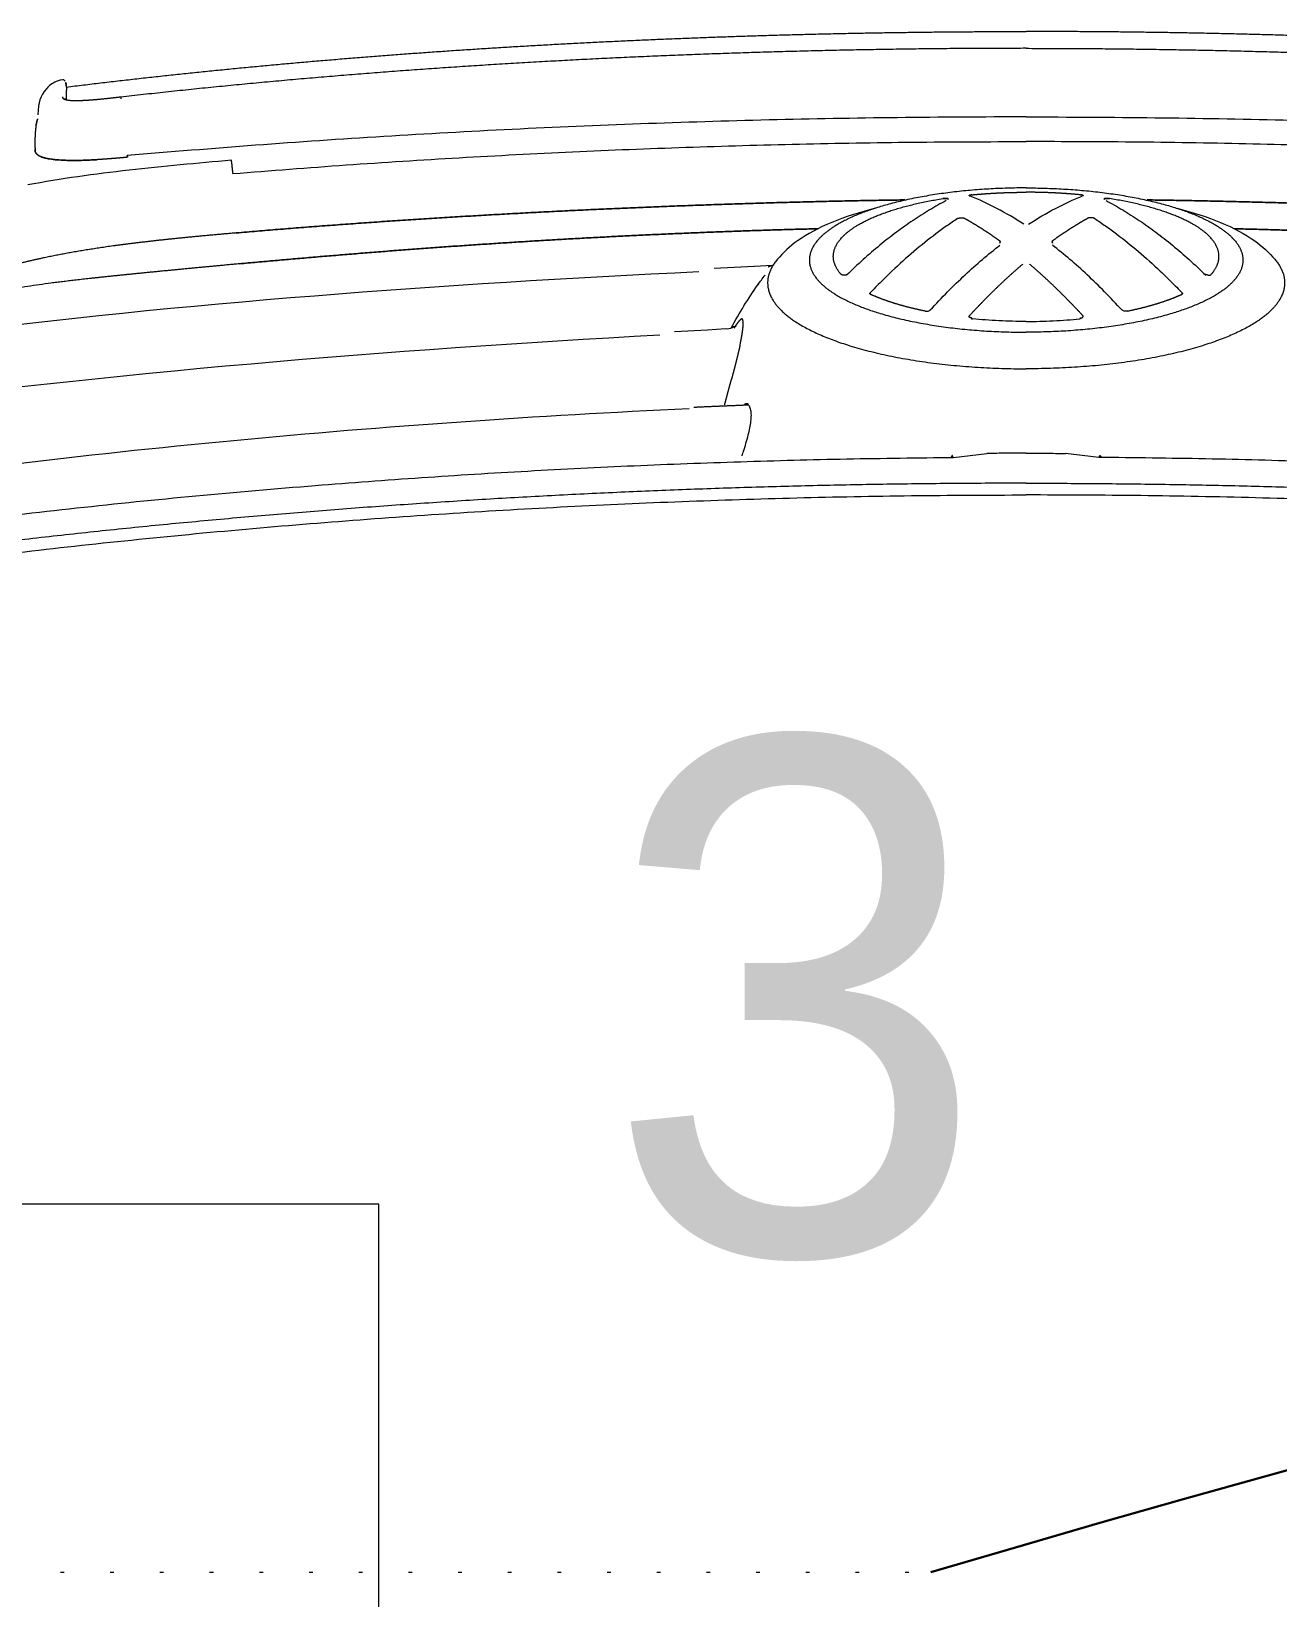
# Model space of a CAD drawing. Extents: x -2012 to 34975, y -1043 to 8321.
# Drawn here: x 17891.39 to 17925.26, y 2921.81 to 2964.36 of the extents above; entities that cross this region are included whole.
import ezdxf

# ---------------------------------------------------------------- set-up
doc = ezdxf.new("R2010")
doc.units = 0
doc.header["$LTSCALE"] = 25
doc.header["$PDMODE"] = 1
doc.linetypes.add('DOT2', pattern=[0.125, 0, -0.125])
doc.layers.get('0').update_dxf_attribs({"color": 9, "lineweight": 9})
for name, color, linetype, lineweight in [('04', 9, 'Continuous', 9), ('31', 9, 'Continuous', 9), ('E-KABLO', 7, 'Continuous', 30)]:
    doc.layers.add(name, color=color, linetype=linetype, lineweight=lineweight)
doc.styles.add('TX-TEXT', font='')
doc.styles.get('TX-TEXT').set_extended_font_data('TrSah Futura Lt BT')

# ---------------------------------------------------------------- blocks, each defined once
blk = doc.blocks.new('p-araba-polo')
at = {"extrusion": (0, 0, -1)}
for p, q in [((0.01422, 0.26091), (0.01391, 0.26097)), ((0.01508, 0.26079), (0.01402, 0.26094)), ((0.01503, 0.26079), (0.01425, 0.2609)), ((0.01831, 0.26121), (0.0184, 0.2612)), ((0.08109, 0.08663), (0.08157, 0.09555)), ((0.06387, 0.07388), (0.06438, 0.08476)), ((0.0636, 0.06899), (0.06387, 0.07386)), ((0.06854, 0.07272), (0.06886, 0.07295)), ((0.1157, 0.01978), (0.11462, 0.01066))]:
    blk.add_line(p, q, dxfattribs=at)
blk.add_line((0.1157, -0.01977), (0.11462, -0.01066))
at = {"flags": 128}
blk.add_lwpolyline([(0.08077, 0.08163), (0.08096, 0.08412), (0.08109, 0.08662)], dxfattribs=at)
for points, degree, knots in [([(0.15535, 0.37241), (0.15371, 0.36215), (0.15042, 0.34164), (0.14607, 0.31078), (0.14215, 0.27986), (0.13867, 0.24889), (0.13562, 0.21788), (0.133, 0.18682), (0.13079, 0.15573), (0.12899, 0.12462), (0.1276, 0.09348), (0.12662, 0.06233), (0.126, 0.03117), (0.12593, 0.01039), (0.12589, 0)], 3, [0, 0, 0, 0, 0.083333, 0.166666, 0.25, 0.333333, 0.416666, 0.5, 0.583333, 0.666666, 0.75, 0.833333, 0.916667, 1, 1, 1, 1]), ([(0.14194, 0.35489), (0.14038, 0.34415), (0.13726, 0.32267), (0.1331, 0.29037), (0.12936, 0.25802), (0.12604, 0.22562), (0.12422, 0.20399), (0.12331, 0.19317)], 3, [0, 0, 0, 0, 0.2, 0.4, 0.6, 0.8, 1, 1, 1, 1]), ([(0.06837, 0.265), (0.06866, 0.26712), (0.06923, 0.27135), (0.07026, 0.27751), (0.07147, 0.28345), (0.07291, 0.28912), (0.07443, 0.29383), (0.07594, 0.29774), (0.07691, 0.29983), (0.07741, 0.30088)], 3, [0, 0, 0, 0, 0.158147, 0.316114, 0.473938, 0.631662, 0.789307, 0.893445, 1, 1, 1, 1]), ([(0.01309, 0.2618), (0.0133, 0.26283), (0.01419, 0.26501), (0.01736, 0.26792), (0.01902, 0.26832), (0.02261, 0.26858)], 3, [0, 0, 0, 0, 0.07302, 0.262364, 1, 1, 1, 1]), ([(0.0239, 0.26865), (0.02396, 0.26867), (0.02449, 0.26882), (0.02513, 0.26895), (0.0257, 0.26906)], 3, [0, 0, 0, 0, 0.111026, 1, 1, 1, 1]), ([(0.02465, 0.26849), (0.02465, 0.26849), (0.02465, 0.26849), (0.02465, 0.26849), (0.02465, 0.26849), (0.02465, 0.26849), (0.02465, 0.26849)], 3, [0, 0, 0, 0, 1, 1, 1, 1, 1, 1, 1]), ([(0.03194, 0.26932), (0.03225, 0.26933), (0.03288, 0.26935), (0.03347, 0.26862), (0.03376, 0.26826)], 3, [0, 0, 0, 0, 0.496902, 1, 1, 1, 1]), ([(0.03376, 0.26826), (0.03391, 0.26794), (0.03421, 0.26731), (0.03457, 0.2658), (0.03484, 0.26392), (0.03493, 0.2624), (0.03497, 0.26164)], 3, [0, 0, 0, 0, 0.249651, 0.50002, 0.750356, 1, 1, 1, 1]), ([(0.03499, 0.21596), (0.03539, 0.22059), (0.03619, 0.22988), (0.03764, 0.24381), (0.03936, 0.25775), (0.04088, 0.26679), (0.04165, 0.27132)], 3, [0, 0, 0, 0, 0.247766, 0.497058, 0.747807, 1, 1, 1, 1]), ([(0.01999, 0.26657), (0.01999, 0.26657), (0.01999, 0.26657), (0.01999, 0.26657), (0.01999, 0.26657), (0.01999, 0.26657), (0.01999, 0.26657), (0.01999, 0.26657), (0.01999, 0.26657), (0.01999, 0.26657), (0.01999, 0.26657)], 5, [0, 0, 0, 0, 0, 0, 1, 1, 1, 1, 1, 1, 1, 1, 1, 1, 1]), ([(0.01999, 0.26657), (0.01999, 0.26657), (0.01999, 0.26657), (0.01999, 0.26657), (0.01999, 0.26657), (0.01999, 0.26657), (0.01999, 0.26657), (0.01999, 0.26657), (0.01999, 0.26657), (0.01999, 0.26657), (0.01999, 0.26657)], 5, [0, 0, 0, 0, 0, 0, 1, 1, 1, 1, 1, 1, 1, 1, 1, 1, 1]), ([(0.01398, 0.26096), (0.01399, 0.26095), (0.014, 0.26095), (0.01401, 0.26095), (0.01402, 0.26094)], 2, [0, 0, 0, 0.5, 0.5, 1, 1, 1]), ([(0.03497, 0.26164), (0.03499, 0.26094), (0.03504, 0.25955), (0.03502, 0.25729), (0.03495, 0.25499), (0.03487, 0.25343), (0.03483, 0.25265)], 3, [0, 0, 0, 0, 0.251327, 0.501735, 0.751271, 1, 1, 1, 1]), ([(0.02319, 0), (0.02323, 0.01165), (0.02332, 0.03494), (0.02397, 0.06987), (0.02503, 0.10479), (0.02653, 0.1397), (0.02847, 0.17458), (0.03081, 0.20944), (0.03275, 0.23265), (0.03372, 0.24425)], 3, [0, 0, 0, 0, 0.142868, 0.285725, 0.428582, 0.571438, 0.714291, 0.857142, 1, 1, 1, 1]), ([(0.03859, 0.21554), (0.03779, 0.20529), (0.03618, 0.1848), (0.03423, 0.15403), (0.03262, 0.12325), (0.03139, 0.09244), (0.03052, 0.06163), (0.02999, 0.03082), (0.02993, 0.01027), (0.0299, 0)], 3, [0, 0, 0, 0, 0.14291, 0.285803, 0.428665, 0.571538, 0.714372, 0.857182, 1, 1, 1, 1]), ([(0.12331, 0.19317), (0.12257, 0.18356), (0.1211, 0.16432), (0.11934, 0.13544), (0.11789, 0.10655), (0.11681, 0.07763), (0.11603, 0.04871), (0.11581, 0.02942), (0.1157, 0.01978)], 3, [0, 0, 0, 0, 0.166667, 0.333329, 0.499994, 0.666662, 0.833329, 1, 1, 1, 1]), ([(0.08063, 0.07935), (0.08057, 0.07931), (0.08015, 0.07902), (0.07942, 0.07822), (0.08107, 0.08062), (0.08077, 0.08163)], 3, [0, 0, 0, 0, 0.049965, 0.344308, 1, 1, 1, 1]), ([(0.08058, 0.08018), (0.07851, 0.07902), (0.07436, 0.07671), (0.0707, 0.07421), (0.06887, 0.07296)], 3, [0, 0, 0, 0, 0.497743, 1, 1, 1, 1]), ([(0.10911, 0.07548), (0.10986, 0.07566), (0.11136, 0.07604), (0.11341, 0.07666), (0.11472, 0.07708), (0.11525, 0.07726)], 3, [0, 0, 0, 0, 0.371057, 0.742346, 1, 1, 1, 1]), ([(0.10149, 0.07539), (0.10181, 0.07523), (0.10246, 0.07491), (0.10383, 0.07473), (0.10544, 0.07479), (0.10723, 0.07505), (0.10848, 0.07533), (0.10911, 0.07548)], 3, [0, 0, 0, 0, 0.19954, 0.398751, 0.598409, 0.798825, 1, 1, 1, 1]), ([(0.048, 0.04095), (0.05018, 0.04959), (0.05426, 0.05961), (0.05988, 0.06592), (0.06207, 0.06774)], 3, [0, 0, 0, 0, 0.724927, 1, 1, 1, 1]), ([(0.04593, 0.02173), (0.04675, 0.02323), (0.04839, 0.02623), (0.05128, 0.03074), (0.05448, 0.03526), (0.05803, 0.03978), (0.06189, 0.04429), (0.06473, 0.04729), (0.06616, 0.04879)], 3, [0, 0, 0, 0, 0.16668, 0.33334, 0.5, 0.66666, 0.83332, 1, 1, 1, 1]), ([(0.06616, 0.04935), (0.06615, 0.04925), (0.06612, 0.04905), (0.06604, 0.04878), (0.06594, 0.04855), (0.06586, 0.04845), (0.06582, 0.04841)], 3, [0, 0, 0, 0, 0.249941, 0.499809, 0.750049, 1, 1, 1, 1]), ([(0.0508, 0.01862), (0.05147, 0.01961), (0.0528, 0.02159), (0.0557, 0.02556), (0.05967, 0.03052), (0.06413, 0.03548), (0.06796, 0.03943), (0.06999, 0.0414), (0.07101, 0.04238)], 3, [0, 0, 0, 0, 0.125004, 0.250006, 0.499999, 0.749992, 0.874995, 1, 1, 1, 1]), ([(0.07101, 0.04238), (0.07105, 0.04241), (0.07112, 0.04247), (0.07123, 0.04248), (0.07133, 0.04241), (0.07139, 0.04232), (0.07141, 0.04227)], 3, [0, 0, 0, 0, 0.250044, 0.499974, 0.749882, 1, 1, 1, 1]), ([(0.07565, 0.02604), (0.07398, 0.02447), (0.07064, 0.02134), (0.06608, 0.01661), (0.06182, 0.01188), (0.05929, 0.00872), (0.05803, 0.00713)], 3, [0, 0, 0, 0, 0.25, 0.5, 0.750001, 1, 1, 1, 1]), ([(0.07595, 0.02748), (0.07597, 0.02735), (0.076, 0.02709), (0.07595, 0.02665), (0.07583, 0.02626), (0.07571, 0.02611), (0.07565, 0.02604)], 3, [0, 0, 0, 0, 0.250006, 0.500022, 0.750005, 1, 1, 1, 1]), ([(0.04536, 0.02149), (0.04535, 0.02157), (0.04533, 0.02174), (0.04533, 0.02205), (0.04535, 0.02238), (0.04537, 0.02258), (0.04539, 0.02268)], 3, [0, 0, 0, 0, 0.252843, 0.501765, 0.750957, 1, 1, 1, 1]), ([(0.04557, 0.02131), (0.04555, 0.02128), (0.0455, 0.02121), (0.04544, 0.02122), (0.04539, 0.02131), (0.04537, 0.02143), (0.04536, 0.02149)], 3, [0, 0, 0, 0, 0.250438, 0.501916, 0.753209, 1, 1, 1, 1]), ([(0.08008, 0.02338), (0.08008, 0.02338), (0.08008, 0.02338), (0.08008, 0.02338), (0.08008, 0.02338), (0.08008, 0.02338), (0.08008, 0.02338)], 3, [0, 0, 0, 0, 1, 1, 1, 1, 1, 1, 1]), ([(0.08008, 0.02338), (0.08008, 0.02338), (0.08008, 0.02338), (0.08008, 0.02338), (0.08008, 0.02338), (0.08008, 0.02338), (0.08008, 0.02338)], 3, [0, 0, 0, 0, 1, 1, 1, 1, 1, 1, 1]), ([(0.08022, 0.02243), (0.08022, 0.02243), (0.08022, 0.02243), (0.08022, 0.02243), (0.08022, 0.02243), (0.08022, 0.02243), (0.08022, 0.02243)], 3, [0, 0, 0, 0, 1, 1, 1, 1, 1, 1, 1]), ([(0.08034, 0.02153), (0.08034, 0.02153), (0.08034, 0.02153), (0.08034, 0.02153), (0.08034, 0.02153), (0.08034, 0.02153), (0.08034, 0.02153)], 3, [0, 0, 0, 0, 1, 1, 1, 1, 1, 1, 1]), ([(0.08034, 0.02153), (0.08034, 0.02153), (0.08034, 0.02153), (0.08034, 0.02153), (0.08034, 0.02153), (0.08034, 0.02153), (0.08034, 0.02153)], 3, [0, 0, 0, 0, 1, 1, 1, 1, 1, 1, 1]), ([(0.04437, 0.01477), (0.04439, 0.0149), (0.04442, 0.01517), (0.0445, 0.01543), (0.04459, 0.01554), (0.04464, 0.01545), (0.04467, 0.01541)], 3, [0, 0, 0, 0, 0.250017, 0.50001, 0.749992, 1, 1, 1, 1]), ([(0.07806, 0.01461), (0.07801, 0.01474), (0.07791, 0.01501), (0.07775, 0.01496), (0.07768, 0.01494)], 3, [0, 0, 0, 0, 0.500677, 1, 1, 1, 1]), ([(0.07876, 0), (0.07875, 0.00123), (0.07874, 0.0037), (0.0786, 0.00739), (0.07838, 0.01104), (0.07817, 0.01342), (0.07806, 0.01461)], 3, [0, 0, 0, 0, 0.25, 0.5, 0.75, 1, 1, 1, 1]), ([(0.11455, 0), (0.11456, 0.00178), (0.11456, 0.00534), (0.1146, 0.00889), (0.11462, 0.01066)], 3, [0, 0, 0, 0, 0.5, 1, 1, 1, 1]), ([(0.05847, 0.00759), (0.05844, 0.00759), (0.0584, 0.00759), (0.0584, 0.00761), (0.05841, 0.00762)], 3, [0, 0, 0, 0, 0.500023, 1, 1, 1, 1]), ([(0.02319, 0), (0.02323, -0.01165), (0.02332, -0.03494), (0.02397, -0.06987), (0.02503, -0.10479), (0.02653, -0.1397), (0.02847, -0.17458), (0.03081, -0.20944), (0.03275, -0.23265), (0.03372, -0.24425)], 3, [0, 0, 0, 0, 0.142868, 0.285725, 0.428582, 0.571438, 0.714291, 0.857142, 1, 1, 1, 1]), ([(0.03859, -0.21554), (0.03779, -0.20529), (0.03618, -0.1848), (0.03423, -0.15403), (0.03262, -0.12324), (0.03139, -0.09244), (0.03052, -0.06163), (0.02999, -0.03082), (0.02993, -0.01027), (0.0299, 0)], 3, [0, 0, 0, 0, 0.14291, 0.285803, 0.428665, 0.571538, 0.714372, 0.857182, 1, 1, 1, 1]), ([(0.07876, 0), (0.07875, -0.00123), (0.07874, -0.0037), (0.0786, -0.00739), (0.07838, -0.01104), (0.07817, -0.01342), (0.07806, -0.01461)], 3, [0, 0, 0, 0, 0.25, 0.5, 0.75, 1, 1, 1, 1]), ([(0.11455, 0), (0.11456, -0.00178), (0.11456, -0.00534), (0.1146, -0.00888), (0.11462, -0.01066)], 3, [0, 0, 0, 0, 0.5, 1, 1, 1, 1]), ([(0.15535, -0.37241), (0.15371, -0.36215), (0.15042, -0.34164), (0.14607, -0.31078), (0.14215, -0.27986), (0.13867, -0.24889), (0.13562, -0.21788), (0.133, -0.18682), (0.13079, -0.15573), (0.12899, -0.12462), (0.1276, -0.09348), (0.12662, -0.06233), (0.126, -0.03117), (0.12593, -0.01039), (0.12589, 0)], 3, [0, 0, 0, 0, 0.083333, 0.166666, 0.25, 0.333333, 0.416666, 0.5, 0.583333, 0.666666, 0.75, 0.833333, 0.916667, 1, 1, 1, 1]), ([(0.07565, -0.02604), (0.07398, -0.02447), (0.07064, -0.02134), (0.06608, -0.01661), (0.06182, -0.01188), (0.05929, -0.00871), (0.05803, -0.00713)], 3, [0, 0, 0, 0, 0.25, 0.5, 0.750001, 1, 1, 1, 1]), ([(0.05847, -0.00759), (0.05844, -0.00759), (0.0584, -0.00758), (0.0584, -0.00761), (0.05841, -0.00762)], 3, [0, 0, 0, 0, 0.500023, 1, 1, 1, 1]), ([(0.04437, -0.01477), (0.04439, -0.0149), (0.04442, -0.01517), (0.0445, -0.01543), (0.04459, -0.01554), (0.04464, -0.01545), (0.04467, -0.01541)], 3, [0, 0, 0, 0, 0.250017, 0.50001, 0.749992, 1, 1, 1, 1]), ([(0.07806, -0.01461), (0.07801, -0.01474), (0.07791, -0.01501), (0.07775, -0.01496), (0.07768, -0.01494)], 3, [0, 0, 0, 0, 0.500677, 1, 1, 1, 1]), ([(0.04557, -0.02131), (0.04555, -0.02128), (0.0455, -0.02121), (0.04544, -0.02122), (0.04539, -0.02131), (0.04537, -0.02143), (0.04536, -0.02149)], 3, [0, 0, 0, 0, 0.250438, 0.501916, 0.753209, 1, 1, 1, 1]), ([(0.0508, -0.01862), (0.05147, -0.01961), (0.0528, -0.02159), (0.0557, -0.02556), (0.05967, -0.03052), (0.06413, -0.03547), (0.06796, -0.03943), (0.06999, -0.0414), (0.07101, -0.04238)], 3, [0, 0, 0, 0, 0.125004, 0.250006, 0.499999, 0.749992, 0.874995, 1, 1, 1, 1]), ([(0.12331, -0.19317), (0.12257, -0.18355), (0.1211, -0.16432), (0.11934, -0.13544), (0.11789, -0.10654), (0.11681, -0.07763), (0.11603, -0.04871), (0.11581, -0.02942), (0.1157, -0.01977)], 3, [0, 0, 0, 0, 0.166667, 0.333329, 0.499994, 0.666662, 0.833329, 1, 1, 1, 1]), ([(0.04536, -0.02149), (0.04535, -0.02157), (0.04533, -0.02174), (0.04533, -0.02205), (0.04535, -0.02238), (0.04537, -0.02258), (0.04539, -0.02268)], 3, [0, 0, 0, 0, 0.252843, 0.501765, 0.750957, 1, 1, 1, 1]), ([(0.04593, -0.02173), (0.04675, -0.02323), (0.04839, -0.02623), (0.05128, -0.03074), (0.05448, -0.03526), (0.05803, -0.03978), (0.06189, -0.04429), (0.06473, -0.04729), (0.06616, -0.04879)], 3, [0, 0, 0, 0, 0.16668, 0.33334, 0.5, 0.66666, 0.83332, 1, 1, 1, 1]), ([(0.08008, -0.02337), (0.08008, -0.02337), (0.08008, -0.02337), (0.08008, -0.02337), (0.08008, -0.02337), (0.08008, -0.02337), (0.08008, -0.02337)], 3, [0, 0, 0, 0, 1, 1, 1, 1, 1, 1, 1]), ([(0.08008, -0.02338), (0.08008, -0.02338), (0.08008, -0.02338), (0.08008, -0.02338), (0.08008, -0.02338), (0.08008, -0.02338), (0.08008, -0.02338)], 3, [0, 0, 0, 0, 1, 1, 1, 1, 1, 1, 1]), ([(0.08022, -0.02243), (0.08022, -0.02243), (0.08022, -0.02243), (0.08022, -0.02243), (0.08022, -0.02243), (0.08022, -0.02243), (0.08022, -0.02243)], 3, [0, 0, 0, 0, 1, 1, 1, 1, 1, 1, 1]), ([(0.08034, -0.02153), (0.08034, -0.02153), (0.08034, -0.02153), (0.08034, -0.02153), (0.08034, -0.02153), (0.08034, -0.02153), (0.08034, -0.02153)], 3, [0, 0, 0, 0, 1, 1, 1, 1, 1, 1, 1]), ([(0.08034, -0.02153), (0.08034, -0.02153), (0.08034, -0.02153), (0.08034, -0.02153), (0.08034, -0.02153), (0.08034, -0.02153), (0.08034, -0.02153)], 3, [0, 0, 0, 0, 1, 1, 1, 1, 1, 1, 1]), ([(0.07595, -0.02748), (0.07597, -0.02735), (0.076, -0.02709), (0.07595, -0.02665), (0.07583, -0.02626), (0.07571, -0.02611), (0.07565, -0.02604)], 3, [0, 0, 0, 0, 0.250006, 0.500022, 0.750005, 1, 1, 1, 1]), ([(0.048, -0.04094), (0.05018, -0.04959), (0.05426, -0.05961), (0.05988, -0.06592), (0.06207, -0.06774)], 3, [0, 0, 0, 0, 0.724927, 1, 1, 1, 1]), ([(0.07101, -0.04238), (0.07105, -0.04241), (0.07112, -0.04247), (0.07123, -0.04247), (0.07133, -0.04241), (0.07139, -0.04232), (0.07141, -0.04227)], 3, [0, 0, 0, 0, 0.250044, 0.499974, 0.749882, 1, 1, 1, 1]), ([(0.06616, -0.04935), (0.06615, -0.04925), (0.06612, -0.04905), (0.06604, -0.04878), (0.06594, -0.04855), (0.06586, -0.04845), (0.06582, -0.0484)], 3, [0, 0, 0, 0, 0.249941, 0.499809, 0.750049, 1, 1, 1, 1])]:
    blk.add_open_spline(points, degree=degree, knots=knots)
for points, degree in [([(0.12271, 0), (0.12272, 0.07123), (0.12528, 0.14246), (0.13042, 0.21356), (0.13824, 0.28443), (0.14908, 0.35484)], 5), ([(0.1025, 0.09158), (0.10631, 0.1742), (0.11391, 0.25667), (0.12608, 0.33849)], 3), ([(0.08248, 0.09953), (0.08654, 0.17365), (0.09271, 0.24768), (0.10242, 0.32128)], 3), ([(0.06152, 0.26706), (0.06286, 0.27335), (0.06438, 0.27928), (0.06609, 0.28483), (0.06802, 0.29006), (0.07015, 0.2949), (0.07251, 0.29945), (0.07506, 0.30366)], 7), ([(0.06529, 0.08893), (0.0687, 0.15862), (0.07363, 0.22829), (0.08254, 0.2975)], 3), ([(0.0257, 0.26906), (0.02524, 0.26899), (0.02481, 0.2689), (0.02441, 0.2688), (0.02404, 0.2687), (0.02371, 0.26858)], 5), ([(0.0257, 0.26906), (0.02667, 0.26922), (0.02778, 0.26932), (0.02902, 0.26938), (0.03041, 0.26936), (0.03194, 0.26932)], 5), ([(0.03376, 0.26826), (0.03342, 0.26886), (0.03305, 0.26918), (0.03268, 0.2693), (0.0323, 0.26931), (0.03194, 0.26932)], 5), ([(0.03497, 0.26164), (0.03489, 0.26351), (0.03473, 0.2652), (0.03447, 0.26662), (0.03413, 0.2676), (0.03376, 0.26826)], 5), ([(0.05472, 0.21463), (0.05545, 0.223), (0.05619, 0.23116), (0.057, 0.23901), (0.05791, 0.2466), (0.05894, 0.25376), (0.06014, 0.26062), (0.06152, 0.26706)], 7), ([(0.06311, 0.21382), (0.06401, 0.22347), (0.06489, 0.23274), (0.06574, 0.24156), (0.06657, 0.24988), (0.06741, 0.2577), (0.06837, 0.265)], 6), ([(0.01508, 0.26079), (0.0105, 0.2237), (0.00687, 0.18651), (0.00409, 0.14926), (0.00205, 0.11197), (0.00069, 0.07466), (0, 0.03733), (0, 0)], 7), ([(0.01353, 0.26112), (0.01334, 0.26118), (0.01317, 0.26128), (0.01309, 0.26179)], 3), ([(0.01382, 0.261), (0.01385, 0.26099), (0.01388, 0.26098), (0.01391, 0.26097), (0.01394, 0.26096), (0.01398, 0.26096)], 5), ([(0.01398, 0.26096), (0.01398, 0.26095), (0.01399, 0.26095), (0.01399, 0.26095), (0.014, 0.26095), (0.014, 0.26095), (0.01401, 0.26095), (0.01402, 0.26094)], 7), ([(0.01402, 0.26094), (0.01409, 0.26092), (0.01415, 0.2609), (0.01452, 0.26087)], 3), ([(0.01402, 0.26094), (0.01404, 0.26094), (0.01407, 0.26093), (0.01411, 0.26092), (0.01416, 0.26091), (0.01423, 0.2609), (0.01431, 0.26089), (0.01442, 0.26088)], 7), ([(0.01508, 0.26079), (0.01503, 0.26079), (0.01502, 0.26079), (0.01503, 0.26079), (0.01505, 0.26079), (0.01508, 0.26079)], 5), ([(0.01508, 0.26079), (0.01503, 0.26079), (0.01502, 0.26079), (0.01503, 0.26079), (0.01505, 0.26079), (0.01508, 0.26079)], 5), ([(0.01508, 0.26079), (0.01681, 0.26084), (0.01855, 0.26088)], 2), ([(0.01883, 0.25795), (0.01884, 0.2596), (0.01875, 0.26091), (0.01853, 0.2615), (0.01828, 0.26174), (0.01803, 0.26176), (0.01777, 0.26178)], 6), ([(0.01819, 0.26122), (0.01824, 0.26122), (0.0183, 0.26121), (0.01836, 0.2612), (0.01842, 0.26119)], 4), ([(0.01844, 0.26119), (0.0184, 0.2612), (0.01836, 0.26121), (0.01831, 0.26121), (0.01827, 0.26122), (0.01823, 0.26122), (0.01819, 0.26122)], 6), ([(0.03483, 0.25265), (0.03494, 0.25452), (0.03502, 0.25639), (0.03506, 0.25822), (0.03505, 0.26), (0.03497, 0.26164)], 5), ([(0.01783, 0.24604), (0.01805, 0.24795), (0.01827, 0.24986), (0.01847, 0.25175), (0.01864, 0.25356), (0.01876, 0.25522), (0.01882, 0.2567), (0.01883, 0.25795)], 7), ([(0.03417, 0.24422), (0.03432, 0.24589), (0.03447, 0.24758), (0.03461, 0.24927), (0.03473, 0.25096), (0.03483, 0.25265)], 5), ([(0.00457, 0), (0.00457, 0.04924), (0.00586, 0.09856), (0.00836, 0.14784), (0.01224, 0.19704), (0.01783, 0.24604)], 5), ([(0.01783, 0.24604), (0.01779, 0.24605), (0.01798, 0.24602), (0.01826, 0.24599)], 3), ([(0.03372, 0.24425), (0.03385, 0.24424), (0.03396, 0.24423), (0.03408, 0.24422), (0.03414, 0.24422), (0.03417, 0.24422)], 5), ([(0.03417, 0.24422), (0.03414, 0.24422), (0.03408, 0.24422), (0.03396, 0.24423), (0.03385, 0.24424), (0.03372, 0.24425)], 5), ([(0.03859, 0.21554), (0.03749, 0.21565), (0.03639, 0.21576), (0.03565, 0.21585), (0.03532, 0.2159), (0.03499, 0.21596)], 5), ([(0.03859, 0.21554), (0.03749, 0.21565), (0.03639, 0.21576), (0.03565, 0.21585), (0.03532, 0.2159), (0.03499, 0.21596)], 5), ([(0.05472, 0.21463), (0.05276, 0.19201), (0.05109, 0.16934), (0.04966, 0.14664), (0.04846, 0.12392), (0.04745, 0.10118), (0.04665, 0.07843), (0.04607, 0.05568), (0.04574, 0.03293)], 8), ([(0.04574, 0.03293), (0.04607, 0.05568), (0.04665, 0.07843), (0.04745, 0.10118), (0.04846, 0.12392), (0.04966, 0.14664), (0.05109, 0.16934), (0.05276, 0.19201), (0.05472, 0.21463)], 8), ([(0.06311, 0.21382), (0.0613, 0.19427), (0.05965, 0.17468), (0.05811, 0.15505), (0.05683, 0.13538), (0.0557, 0.11569), (0.05477, 0.09598), (0.05407, 0.07626), (0.05357, 0.05655)], 8), ([(0.05357, 0.05655), (0.05407, 0.07626), (0.05477, 0.09598), (0.0557, 0.11569), (0.05683, 0.13538), (0.05811, 0.15505), (0.05965, 0.17468), (0.0613, 0.19427), (0.06311, 0.21382)], 8), ([(0.10149, 0.07539), (0.10164, 0.07912), (0.1018, 0.08285), (0.10196, 0.08657), (0.10213, 0.0903)], 4), ([(0.10138, 0.08192), (0.1004, 0.08166), (0.09943, 0.0814), (0.09846, 0.08114), (0.0975, 0.08088), (0.09655, 0.08063), (0.09559, 0.08037), (0.09465, 0.08012)], 7), ([(0.07865, 0.07694), (0.07826, 0.07699), (0.07796, 0.07707), (0.07788, 0.07726), (0.07808, 0.07756), (0.07853, 0.07796), (0.07918, 0.07844), (0.07998, 0.07897)], 7), ([(0.07865, 0.07694), (0.07826, 0.07699), (0.07796, 0.07707), (0.07788, 0.07726), (0.07808, 0.07756), (0.07853, 0.07796), (0.07918, 0.07844), (0.07998, 0.07897)], 7), ([(0.08519, 0.07775), (0.08397, 0.07749), (0.08282, 0.07726), (0.08176, 0.07708), (0.08079, 0.07694), (0.07993, 0.07687), (0.07921, 0.07686), (0.07865, 0.07694)], 7), ([(0.08519, 0.07775), (0.0864, 0.07802), (0.08768, 0.07832), (0.089, 0.07864), (0.09037, 0.07899), (0.09178, 0.07936), (0.0932, 0.07973), (0.09465, 0.08012)], 7), ([(0.06887, 0.07296), (0.06796, 0.07229), (0.06705, 0.07162), (0.06618, 0.07095)], 3), ([(0.06885, 0.07294), (0.06885, 0.07295), (0.06886, 0.07295), (0.06887, 0.07296)], 3), ([(0.06885, 0.07294), (0.06885, 0.07295), (0.06886, 0.07295), (0.06887, 0.07296)], 3), ([(0.10149, 0.07539), (0.10134, 0.07549), (0.10119, 0.07559), (0.10109, 0.07573), (0.10106, 0.0759), (0.1011, 0.0761), (0.10121, 0.07633), (0.10138, 0.07656)], 7), ([(0.06162, 0.06735), (0.06757, 0.07265), (0.07406, 0.07241), (0.08041, 0.06604), (0.08585, 0.05387), (0.08973, 0.03731), (0.09163, 0.01856), (0.09163, 0)], 7), ([(0.0636, 0.06896), (0.06362, 0.0691), (0.06365, 0.06925), (0.0637, 0.06941), (0.06376, 0.06958), (0.06384, 0.06976), (0.06393, 0.06994), (0.06402, 0.07013)], 7), ([(0.04249, 0), (0.04249, 0.01509), (0.04403, 0.03018), (0.04712, 0.04349), (0.05145, 0.05322), (0.05641, 0.05836), (0.06143, 0.05887)], 6), ([(0.06143, 0.05887), (0.06667, 0.05941), (0.07196, 0.05488), (0.07664, 0.04523), (0.08001, 0.03151), (0.08169, 0.01575), (0.08169, 0)], 6), ([(0.06601, 0.05027), (0.06264, 0.05324), (0.05904, 0.05386), (0.05544, 0.05185), (0.05206, 0.04739), (0.04917, 0.04061), (0.0469, 0.03219), (0.04539, 0.02268)], 7), ([(0.06616, 0.04935), (0.06618, 0.04954), (0.06619, 0.04972), (0.06618, 0.04989), (0.06615, 0.05002), (0.06611, 0.05013), (0.06607, 0.05022), (0.06601, 0.05027)], 7), ([(0.07141, 0.04227), (0.07137, 0.04236), (0.07133, 0.04243), (0.07127, 0.04248), (0.0712, 0.0425), (0.07113, 0.04248), (0.07107, 0.04244), (0.07101, 0.04238)], 7), ([(0.07595, 0.02748), (0.07545, 0.02995), (0.07489, 0.03231), (0.07428, 0.03457), (0.07363, 0.0367), (0.07293, 0.0387), (0.07219, 0.04056), (0.07141, 0.04227)], 7), ([(0.04539, 0.02268), (0.04536, 0.02251), (0.04534, 0.02233), (0.04533, 0.02214), (0.04532, 0.02196), (0.04533, 0.02178), (0.04534, 0.02162), (0.04536, 0.0215)], 7), ([(0.04536, 0.0215), (0.04537, 0.02138), (0.0454, 0.02129), (0.04543, 0.02123), (0.04546, 0.0212), (0.0455, 0.0212), (0.04553, 0.02124), (0.04557, 0.02131)], 7), ([(0.0506, 0.01776), (0.05059, 0.01758), (0.05059, 0.0174), (0.0506, 0.01723), (0.05061, 0.01709), (0.05064, 0.01697), (0.05067, 0.01686), (0.05071, 0.01679)], 7), ([(0.0508, 0.01862), (0.05076, 0.01855), (0.05072, 0.01846), (0.05069, 0.01835), (0.05065, 0.01822), (0.05063, 0.01808), (0.05061, 0.01792), (0.0506, 0.01776)], 7), ([(0.11564, 0.01993), (0.11533, 0.01994), (0.11515, 0.01999), (0.11511, 0.02009), (0.11525, 0.02021), (0.11559, 0.02035)], 5), ([(0.11564, 0.01993), (0.11533, 0.01994), (0.11515, 0.01999), (0.11511, 0.02009), (0.11525, 0.02021), (0.11559, 0.02035)], 5), ([(0.11559, 0.02035), (0.11562, 0.02023), (0.11564, 0.02011), (0.11566, 0.01999), (0.11568, 0.01987), (0.1157, 0.01978)], 5), ([(0.04437, 0.01477), (0.04417, 0.01272), (0.044, 0.01064), (0.04387, 0.00853), (0.04377, 0.00641), (0.0437, 0.00428), (0.04367, 0.00214), (0.04367, 0)], 7), ([(0.04467, 0.01541), (0.04463, 0.01551), (0.04458, 0.01554), (0.04453, 0.01552), (0.04448, 0.01539), (0.04443, 0.01522), (0.0444, 0.01501), (0.04437, 0.01477)], 7), ([(0.05237, 0.00064), (0.04922, 0.00551), (0.04666, 0.01037), (0.04469, 0.01521)], 3), ([(0.05071, 0.01679), (0.05148, 0.01541), (0.05229, 0.01404), (0.05314, 0.01266), (0.05402, 0.01128), (0.05494, 0.0099), (0.05589, 0.00852), (0.05688, 0.00713)], 7), ([(0.07722, 0.01541), (0.07498, 0.01335), (0.07282, 0.01129), (0.07073, 0.00922), (0.06872, 0.00715), (0.06679, 0.00507), (0.06495, 0.00299), (0.06318, 0.00091)], 7), ([(0.07783, 0.01477), (0.07781, 0.01501), (0.07775, 0.01522), (0.07768, 0.01539), (0.07756, 0.01552), (0.07745, 0.01554), (0.07733, 0.01551), (0.07722, 0.01541)], 7), ([(0.07768, 0.01494), (0.07773, 0.01499), (0.0778, 0.01501), (0.07786, 0.01499), (0.07793, 0.01493), (0.07799, 0.01484), (0.07803, 0.01473), (0.07806, 0.01461)], 7), ([(0.05749, 0.00712), (0.05724, 0.00709), (0.05697, 0.00701), (0.05688, 0.00713)], 3), ([(0.05688, 0.00713), (0.05697, 0.00701), (0.05724, 0.00709), (0.05749, 0.00712)], 3), ([(0, 0), (-0.00005, 0), (-0.00006, 0), (-0.00005, 0), (-0.00003, 0), (0, 0)], 5), ([(0, 0), (-0.00005, 0), (-0.00006, 0), (-0.00005, 0), (-0.00003, 0), (0, 0)], 5), ([(0.01508, -0.26079), (0.0105, -0.2237), (0.00687, -0.18651), (0.00409, -0.14926), (0.00205, -0.11197), (0.00069, -0.07466), (0, -0.03733), (0, 0)], 7), ([(0.00457, 0), (0.00457, -0.04924), (0.00586, -0.09856), (0.00836, -0.14784), (0.01224, -0.19704), (0.01783, -0.24604)], 5), ([(0.04249, 0), (0.04249, -0.01509), (0.04403, -0.03018), (0.04712, -0.04349), (0.05145, -0.05321), (0.05641, -0.05836), (0.06143, -0.05887)], 6), ([(0.04437, -0.01477), (0.04417, -0.01272), (0.044, -0.01064), (0.04387, -0.00853), (0.04377, -0.00641), (0.0437, -0.00428), (0.04367, -0.00214), (0.04367, 0)], 7), ([(0.06143, -0.05887), (0.06667, -0.0594), (0.07196, -0.05488), (0.07664, -0.04523), (0.08001, -0.03151), (0.08169, -0.01575), (0.08169, 0)], 6), ([(0.06162, -0.06735), (0.06757, -0.07265), (0.07406, -0.07241), (0.08041, -0.06604), (0.08585, -0.05387), (0.08973, -0.03731), (0.09163, -0.01855), (0.09163, 0)], 7), ([(0.12271, 0), (0.12272, -0.07123), (0.12528, -0.14246), (0.13042, -0.21356), (0.13824, -0.28443), (0.14908, -0.35484)], 5), ([(0.05237, -0.00064), (0.04922, -0.0055), (0.04666, -0.01037), (0.04469, -0.01521)], 3), ([(0.07722, -0.01541), (0.07498, -0.01335), (0.07282, -0.01129), (0.07073, -0.00922), (0.06872, -0.00714), (0.06679, -0.00507), (0.06495, -0.00299), (0.06318, -0.00091)], 7), ([(0.05071, -0.01679), (0.05148, -0.01541), (0.05229, -0.01403), (0.05314, -0.01266), (0.05402, -0.01128), (0.05494, -0.00989), (0.05589, -0.00851), (0.05688, -0.00713)], 7), ([(0.05749, -0.00712), (0.05724, -0.00709), (0.05697, -0.00701), (0.05688, -0.00713)], 3), ([(0.05688, -0.00713), (0.05697, -0.00701), (0.05724, -0.00709), (0.05749, -0.00712)], 3), ([(0.04467, -0.01541), (0.04463, -0.01551), (0.04458, -0.01554), (0.04453, -0.01551), (0.04448, -0.01539), (0.04443, -0.01522), (0.0444, -0.01501), (0.04437, -0.01477)], 7), ([(0.0506, -0.01775), (0.05059, -0.01758), (0.05059, -0.0174), (0.0506, -0.01723), (0.05061, -0.01708), (0.05064, -0.01696), (0.05067, -0.01686), (0.05071, -0.01679)], 7), ([(0.07783, -0.01477), (0.07781, -0.01501), (0.07775, -0.01522), (0.07768, -0.01539), (0.07756, -0.01551), (0.07745, -0.01554), (0.07733, -0.01551), (0.07722, -0.01541)], 7), ([(0.07768, -0.01494), (0.07773, -0.01499), (0.0778, -0.01501), (0.07786, -0.01499), (0.07793, -0.01493), (0.07799, -0.01484), (0.07803, -0.01473), (0.07806, -0.01461)], 7), ([(0.04536, -0.02149), (0.04537, -0.02138), (0.0454, -0.02129), (0.04543, -0.02122), (0.04546, -0.0212), (0.0455, -0.0212), (0.04553, -0.02124), (0.04557, -0.02131)], 7), ([(0.0508, -0.01862), (0.05076, -0.01855), (0.05072, -0.01846), (0.05069, -0.01835), (0.05065, -0.01822), (0.05063, -0.01807), (0.05061, -0.01792), (0.0506, -0.01775)], 7), ([(0.11564, -0.01992), (0.11533, -0.01994), (0.11515, -0.01999), (0.11511, -0.02009), (0.11525, -0.02021), (0.11559, -0.02035)], 5), ([(0.11564, -0.01992), (0.11533, -0.01994), (0.11515, -0.01999), (0.11511, -0.02009), (0.11525, -0.02021), (0.11559, -0.02035)], 5), ([(0.11559, -0.02035), (0.11562, -0.02023), (0.11564, -0.02011), (0.11566, -0.01999), (0.11568, -0.01987), (0.1157, -0.01977)], 5), ([(0.04539, -0.02268), (0.04536, -0.02251), (0.04534, -0.02233), (0.04533, -0.02214), (0.04532, -0.02195), (0.04533, -0.02178), (0.04534, -0.02162), (0.04536, -0.02149)], 7), ([(0.06601, -0.05027), (0.06264, -0.05324), (0.05904, -0.05386), (0.05544, -0.05185), (0.05206, -0.04739), (0.04917, -0.04061), (0.0469, -0.03219), (0.04539, -0.02268)], 7), ([(0.07595, -0.02748), (0.07545, -0.02994), (0.07489, -0.03231), (0.07428, -0.03457), (0.07363, -0.0367), (0.07293, -0.0387), (0.07219, -0.04056), (0.07141, -0.04227)], 7), ([(0.05472, -0.21463), (0.05276, -0.19201), (0.05109, -0.16934), (0.04966, -0.14664), (0.04846, -0.12392), (0.04745, -0.10118), (0.04665, -0.07843), (0.04607, -0.05568), (0.04574, -0.03292)], 8), ([(0.04574, -0.03292), (0.04607, -0.05568), (0.04665, -0.07843), (0.04745, -0.10118), (0.04846, -0.12392), (0.04966, -0.14664), (0.05109, -0.16934), (0.05276, -0.19201), (0.05472, -0.21463)], 8), ([(0.07141, -0.04227), (0.07137, -0.04236), (0.07133, -0.04243), (0.07127, -0.04248), (0.0712, -0.0425), (0.07113, -0.04248), (0.07107, -0.04244), (0.07101, -0.04238)], 7), ([(0.06616, -0.04935), (0.06618, -0.04954), (0.06619, -0.04972), (0.06618, -0.04989), (0.06615, -0.05002), (0.06611, -0.05013), (0.06607, -0.05022), (0.06601, -0.05027)], 7), ([(0.06311, -0.21382), (0.0613, -0.19427), (0.05965, -0.17468), (0.05811, -0.15505), (0.05683, -0.13538), (0.0557, -0.11569), (0.05477, -0.09598), (0.05407, -0.07626), (0.05357, -0.05655)], 8), ([(0.05357, -0.05655), (0.05407, -0.07626), (0.05477, -0.09598), (0.0557, -0.11569), (0.05683, -0.13538), (0.05811, -0.15505), (0.05965, -0.17468), (0.0613, -0.19427), (0.06311, -0.21382)], 8)]:
    blk.add_open_spline(points, degree=degree)
at = {"extrusion": (0, 0, -1)}
for p in [(0.1157, 0.01978), (0.11462, 0.01066)]:
    blk.add_point(p, dxfattribs=at)
for p in [(0.11462, -0.01066), (0.1157, -0.01977)]:
    blk.add_point(p)
blk = doc.blocks.new('p-bur-vw- aydınlatma 3')
at = {"linetype": 'DOT2', "ltscale": 0.4}
blk.add_line((0, 0), (25, 0), dxfattribs=at)
at = {"linetype": 'ByBlock'}
blk.add_lwpolyline([(0, 10), (-10, 10), (-10, -10), (10, -10), (10, 10), (0, 10)], dxfattribs=at)
at = {"insert": (16.131, 22.648), "char_height": 14, "width": 14.596, "attachment_point": 1, "style": 'TX-TEXT'}
blk.add_mtext('3', dxfattribs=at)

msp = doc.modelspace()

# ---------------------------------------------------------------- linework, layer by layer
at = {"layer": 'E-KABLO', "color": 6}
msp.add_arc((18065.838, 2416.894), 527.387, 73.47576, 106.52424, dxfattribs=at)

# ---------------------------------------------------------------- block references
at = {"layer": '04', "xscale": -100, "yscale": 100, "zscale": 100, "rotation": 90}
msp.add_blockref('p-araba-polo', (17918.425, 2964.354), dxfattribs=at)
at = {"layer": '31', "linetype": 'ByBlock'}
msp.add_blockref('p-bur-vw- aydınlatma 3', (17890.838, 2922.5), dxfattribs=at)

doc.saveas('drawing.dxf')
